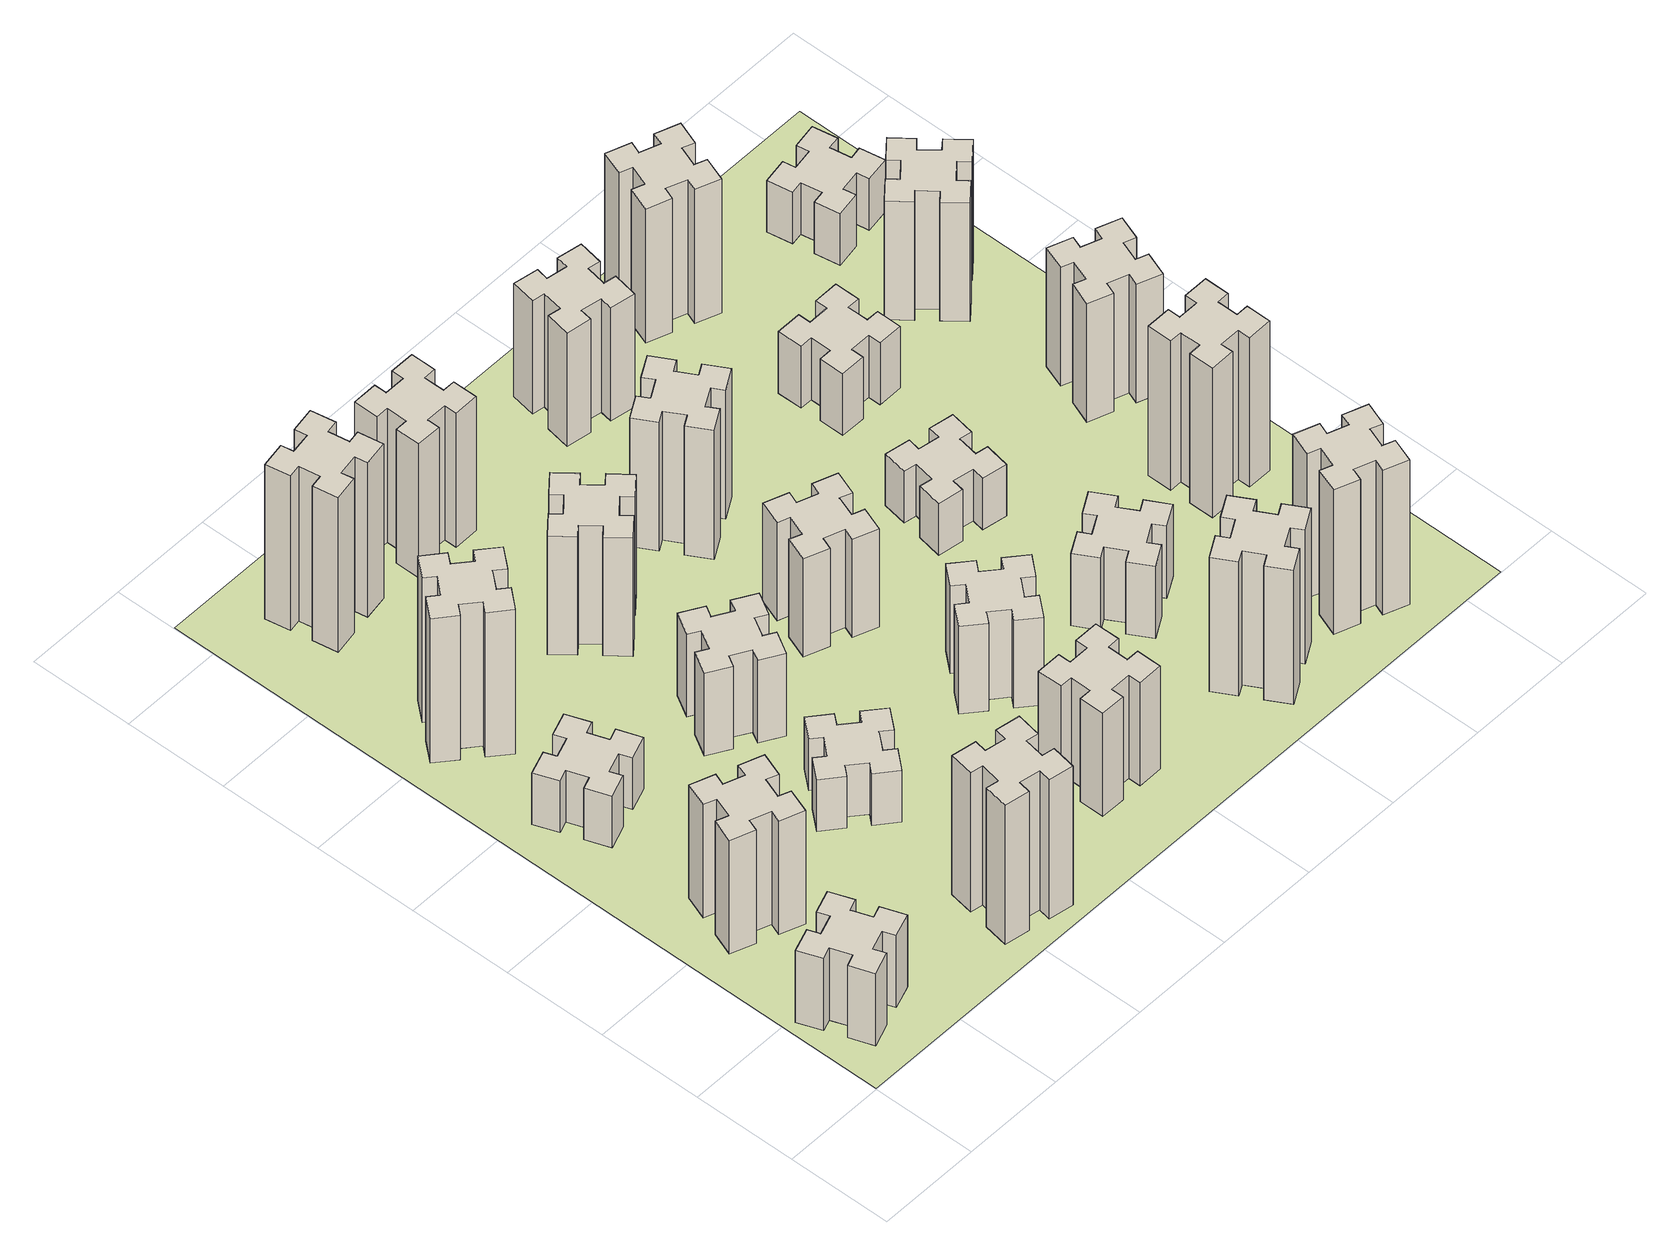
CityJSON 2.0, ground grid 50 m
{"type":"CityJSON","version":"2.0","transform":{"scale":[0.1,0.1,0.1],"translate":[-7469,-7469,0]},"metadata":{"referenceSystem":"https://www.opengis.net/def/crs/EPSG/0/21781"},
"CityObjects":{
"building1":{"type":"Building","attributes":{"class":"1000","function":"1000","usage":"1000","yearOfConstruction":2016,"roofType":"1000","measuredHeight":42,"storeysAboveGround":30,"storeysBelowGround":0},"geometry":[{"type":"Solid","lod":"1","boundaries":[[[[0,1,2,3,4,5,6,7,8,9,10,11,12,13,14,15,16,17,18,19]],[[17,16,20,21]],[[16,15,22,20]],[[15,14,23,22]],[[14,13,24,23]],[[13,12,25,24]],[[12,11,26,25]],[[11,10,27,26]],[[10,9,28,27]],[[9,8,29,28]],[[8,7,30,29]],[[7,6,31,30]],[[6,5,32,31]],[[5,4,33,32]],[[4,3,34,33]],[[3,2,35,34]],[[2,1,36,35]],[[1,0,37,36]],[[0,19,38,37]],[[19,18,39,38]],[[18,17,21,39]],[[24,25,26,27,28,29,30,31,32,33,34,35,36,37,38,39,21,20,22,23]]]]}]},
"building2":{"type":"Building","attributes":{"class":"1000","function":"1000","usage":"1000","yearOfConstruction":2016,"roofType":"1000","measuredHeight":66,"storeysAboveGround":30,"storeysBelowGround":0},"geometry":[{"type":"Solid","lod":"1","boundaries":[[[[40,41,42,43,44,45,46,47,48,49,50,51,52,53,54,55,56,57,58,59]],[[57,56,60,61]],[[56,55,62,60]],[[55,54,63,62]],[[54,53,64,63]],[[53,52,65,64]],[[52,51,66,65]],[[51,50,67,66]],[[50,49,68,67]],[[49,48,69,68]],[[48,47,70,69]],[[47,46,71,70]],[[46,45,72,71]],[[45,44,73,72]],[[44,43,74,73]],[[43,42,75,74]],[[42,41,76,75]],[[41,40,77,76]],[[40,59,78,77]],[[59,58,79,78]],[[58,57,61,79]],[[64,65,66,67,68,69,70,71,72,73,74,75,76,77,78,79,61,60,62,63]]]]}]},
"building3":{"type":"Building","attributes":{"class":"1000","function":"1000","usage":"1000","yearOfConstruction":2016,"roofType":"1000","measuredHeight":30,"storeysAboveGround":30,"storeysBelowGround":0},"geometry":[{"type":"Solid","lod":"1","boundaries":[[[[80,81,82,83,84,85,86,87,88,89,90,91,92,93,94,95,96,97,98,99]],[[97,96,100,101]],[[96,95,102,100]],[[95,94,103,102]],[[94,93,104,103]],[[93,92,105,104]],[[92,91,106,105]],[[91,90,107,106]],[[90,89,108,107]],[[89,88,109,108]],[[88,87,110,109]],[[87,86,111,110]],[[86,85,112,111]],[[85,84,113,112]],[[84,83,114,113]],[[83,82,115,114]],[[82,81,116,115]],[[81,80,117,116]],[[80,99,118,117]],[[99,98,119,118]],[[98,97,101,119]],[[104,105,106,107,108,109,110,111,112,113,114,115,116,117,118,119,101,100,102,103]]]]}]},
"building4":{"type":"Building","attributes":{"class":"1000","function":"1000","usage":"1000","yearOfConstruction":2016,"roofType":"1000","measuredHeight":84,"storeysAboveGround":30,"storeysBelowGround":0},"geometry":[{"type":"Solid","lod":"1","boundaries":[[[[120,121,122,123,124,125,126,127,128,129,130,131,132,133,134,135,136,137,138,139]],[[137,136,140,141]],[[136,135,142,140]],[[135,134,143,142]],[[134,133,144,143]],[[133,132,145,144]],[[132,131,146,145]],[[131,130,147,146]],[[130,129,148,147]],[[129,128,149,148]],[[128,127,150,149]],[[127,126,151,150]],[[126,125,152,151]],[[125,124,153,152]],[[124,123,154,153]],[[123,122,155,154]],[[122,121,156,155]],[[121,120,157,156]],[[120,139,158,157]],[[139,138,159,158]],[[138,137,141,159]],[[144,145,146,147,148,149,150,151,152,153,154,155,156,157,158,159,141,140,142,143]]]]}]},
"building5":{"type":"Building","attributes":{"class":"1000","function":"1000","usage":"1000","yearOfConstruction":2016,"roofType":"1000","measuredHeight":81,"storeysAboveGround":30,"storeysBelowGround":0},"geometry":[{"type":"Solid","lod":"1","boundaries":[[[[160,161,162,163,164,165,166,167,168,169,170,171,172,173,174,175,176,177,178,179]],[[177,176,180,181]],[[176,175,182,180]],[[175,174,183,182]],[[174,173,184,183]],[[173,172,185,184]],[[172,171,186,185]],[[171,170,187,186]],[[170,169,188,187]],[[169,168,189,188]],[[168,167,190,189]],[[167,166,191,190]],[[166,165,192,191]],[[165,164,193,192]],[[164,163,194,193]],[[163,162,195,194]],[[162,161,196,195]],[[161,160,197,196]],[[160,179,198,197]],[[179,178,199,198]],[[178,177,181,199]],[[184,185,186,187,188,189,190,191,192,193,194,195,196,197,198,199,181,180,182,183]]]]}]},
"building6":{"type":"Building","attributes":{"class":"1000","function":"1000","usage":"1000","yearOfConstruction":2016,"roofType":"1000","measuredHeight":30,"storeysAboveGround":30,"storeysBelowGround":0},"geometry":[{"type":"Solid","lod":"1","boundaries":[[[[200,201,202,203,204,205,206,207,208,209,210,211,212,213,214,215,216,217,218,219]],[[217,216,220,221]],[[216,215,222,220]],[[215,214,223,222]],[[214,213,224,223]],[[213,212,225,224]],[[212,211,226,225]],[[211,210,227,226]],[[210,209,228,227]],[[209,208,229,228]],[[208,207,230,229]],[[207,206,231,230]],[[206,205,232,231]],[[205,204,233,232]],[[204,203,234,233]],[[203,202,235,234]],[[202,201,236,235]],[[201,200,237,236]],[[200,219,238,237]],[[219,218,239,238]],[[218,217,221,239]],[[224,225,226,227,228,229,230,231,232,233,234,235,236,237,238,239,221,220,222,223]]]]}]},
"building7":{"type":"Building","attributes":{"class":"1000","function":"1000","usage":"1000","yearOfConstruction":2016,"roofType":"1000","measuredHeight":90,"storeysAboveGround":30,"storeysBelowGround":0},"geometry":[{"type":"Solid","lod":"1","boundaries":[[[[240,241,242,243,244,245,246,247,248,249,250,251,252,253,254,255,256,257,258,259]],[[257,256,260,261]],[[256,255,262,260]],[[255,254,263,262]],[[254,253,264,263]],[[253,252,265,264]],[[252,251,266,265]],[[251,250,267,266]],[[250,249,268,267]],[[249,248,269,268]],[[248,247,270,269]],[[247,246,271,270]],[[246,245,272,271]],[[245,244,273,272]],[[244,243,274,273]],[[243,242,275,274]],[[242,241,276,275]],[[241,240,277,276]],[[240,259,278,277]],[[259,258,279,278]],[[258,257,261,279]],[[264,265,266,267,268,269,270,271,272,273,274,275,276,277,278,279,261,260,262,263]]]]}]},
"building8":{"type":"Building","attributes":{"class":"1000","function":"1000","usage":"1000","yearOfConstruction":2016,"roofType":"1000","measuredHeight":48,"storeysAboveGround":30,"storeysBelowGround":0},"geometry":[{"type":"Solid","lod":"1","boundaries":[[[[280,281,282,283,284,285,286,287,288,289,290,291,292,293,294,295,296,297,298,299]],[[297,296,300,301]],[[296,295,302,300]],[[295,294,303,302]],[[294,293,304,303]],[[293,292,305,304]],[[292,291,306,305]],[[291,290,307,306]],[[290,289,308,307]],[[289,288,309,308]],[[288,287,310,309]],[[287,286,311,310]],[[286,285,312,311]],[[285,284,313,312]],[[284,283,314,313]],[[283,282,315,314]],[[282,281,316,315]],[[281,280,317,316]],[[280,299,318,317]],[[299,298,319,318]],[[298,297,301,319]],[[304,305,306,307,308,309,310,311,312,313,314,315,316,317,318,319,301,300,302,303]]]]}]},
"building9":{"type":"Building","attributes":{"class":"1000","function":"1000","usage":"1000","yearOfConstruction":2016,"roofType":"1000","measuredHeight":69,"storeysAboveGround":30,"storeysBelowGround":0},"geometry":[{"type":"Solid","lod":"1","boundaries":[[[[320,321,322,323,324,325,326,327,328,329,330,331,332,333,334,335,336,337,338,339]],[[337,336,340,341]],[[336,335,342,340]],[[335,334,343,342]],[[334,333,344,343]],[[333,332,345,344]],[[332,331,346,345]],[[331,330,347,346]],[[330,329,348,347]],[[329,328,349,348]],[[328,327,350,349]],[[327,326,351,350]],[[326,325,352,351]],[[325,324,353,352]],[[324,323,354,353]],[[323,322,355,354]],[[322,321,356,355]],[[321,320,357,356]],[[320,339,358,357]],[[339,338,359,358]],[[338,337,341,359]],[[344,345,346,347,348,349,350,351,352,353,354,355,356,357,358,359,341,340,342,343]]]]}]},
"building10":{"type":"Building","attributes":{"class":"1000","function":"1000","usage":"1000","yearOfConstruction":2016,"roofType":"1000","measuredHeight":60,"storeysAboveGround":30,"storeysBelowGround":0},"geometry":[{"type":"Solid","lod":"1","boundaries":[[[[360,361,362,363,364,365,366,367,368,369,370,371,372,373,374,375,376,377,378,379]],[[377,376,380,381]],[[376,375,382,380]],[[375,374,383,382]],[[374,373,384,383]],[[373,372,385,384]],[[372,371,386,385]],[[371,370,387,386]],[[370,369,388,387]],[[369,368,389,388]],[[368,367,390,389]],[[367,366,391,390]],[[366,365,392,391]],[[365,364,393,392]],[[364,363,394,393]],[[363,362,395,394]],[[362,361,396,395]],[[361,360,397,396]],[[360,379,398,397]],[[379,378,399,398]],[[378,377,381,399]],[[384,385,386,387,388,389,390,391,392,393,394,395,396,397,398,399,381,380,382,383]]]]}]},
"building11":{"type":"Building","attributes":{"class":"1000","function":"1000","usage":"1000","yearOfConstruction":2016,"roofType":"1000","measuredHeight":78,"storeysAboveGround":30,"storeysBelowGround":0},"geometry":[{"type":"Solid","lod":"1","boundaries":[[[[400,401,402,403,404,405,406,407,408,409,410,411,412,413,414,415,416,417,418,419]],[[417,416,420,421]],[[416,415,422,420]],[[415,414,423,422]],[[414,413,424,423]],[[413,412,425,424]],[[412,411,426,425]],[[411,410,427,426]],[[410,409,428,427]],[[409,408,429,428]],[[408,407,430,429]],[[407,406,431,430]],[[406,405,432,431]],[[405,404,433,432]],[[404,403,434,433]],[[403,402,435,434]],[[402,401,436,435]],[[401,400,437,436]],[[400,419,438,437]],[[419,418,439,438]],[[418,417,421,439]],[[424,425,426,427,428,429,430,431,432,433,434,435,436,437,438,439,421,420,422,423]]]]}]},
"building12":{"type":"Building","attributes":{"class":"1000","function":"1000","usage":"1000","yearOfConstruction":2016,"roofType":"1000","measuredHeight":51,"storeysAboveGround":30,"storeysBelowGround":0},"geometry":[{"type":"Solid","lod":"1","boundaries":[[[[440,441,442,443,444,445,446,447,448,449,450,451,452,453,454,455,456,457,458,459]],[[457,456,460,461]],[[456,455,462,460]],[[455,454,463,462]],[[454,453,464,463]],[[453,452,465,464]],[[452,451,466,465]],[[451,450,467,466]],[[450,449,468,467]],[[449,448,469,468]],[[448,447,470,469]],[[447,446,471,470]],[[446,445,472,471]],[[445,444,473,472]],[[444,443,474,473]],[[443,442,475,474]],[[442,441,476,475]],[[441,440,477,476]],[[440,459,478,477]],[[459,458,479,478]],[[458,457,461,479]],[[464,465,466,467,468,469,470,471,472,473,474,475,476,477,478,479,461,460,462,463]]]]}]},
"building13":{"type":"Building","attributes":{"class":"1000","function":"1000","usage":"1000","yearOfConstruction":2016,"roofType":"1000","measuredHeight":57,"storeysAboveGround":30,"storeysBelowGround":0},"geometry":[{"type":"Solid","lod":"1","boundaries":[[[[480,481,482,483,484,485,486,487,488,489,490,491,492,493,494,495,496,497,498,499]],[[497,496,500,501]],[[496,495,502,500]],[[495,494,503,502]],[[494,493,504,503]],[[493,492,505,504]],[[492,491,506,505]],[[491,490,507,506]],[[490,489,508,507]],[[489,488,509,508]],[[488,487,510,509]],[[487,486,511,510]],[[486,485,512,511]],[[485,484,513,512]],[[484,483,514,513]],[[483,482,515,514]],[[482,481,516,515]],[[481,480,517,516]],[[480,499,518,517]],[[499,498,519,518]],[[498,497,501,519]],[[504,505,506,507,508,509,510,511,512,513,514,515,516,517,518,519,501,500,502,503]]]]}]},
"building14":{"type":"Building","attributes":{"class":"1000","function":"1000","usage":"1000","yearOfConstruction":2016,"roofType":"1000","measuredHeight":75,"storeysAboveGround":30,"storeysBelowGround":0},"geometry":[{"type":"Solid","lod":"1","boundaries":[[[[520,521,522,523,524,525,526,527,528,529,530,531,532,533,534,535,536,537,538,539]],[[537,536,540,541]],[[536,535,542,540]],[[535,534,543,542]],[[534,533,544,543]],[[533,532,545,544]],[[532,531,546,545]],[[531,530,547,546]],[[530,529,548,547]],[[529,528,549,548]],[[528,527,550,549]],[[527,526,551,550]],[[526,525,552,551]],[[525,524,553,552]],[[524,523,554,553]],[[523,522,555,554]],[[522,521,556,555]],[[521,520,557,556]],[[520,539,558,557]],[[539,538,559,558]],[[538,537,541,559]],[[544,545,546,547,548,549,550,551,552,553,554,555,556,557,558,559,541,540,542,543]]]]}]},
"building15":{"type":"Building","attributes":{"class":"1000","function":"1000","usage":"1000","yearOfConstruction":2016,"roofType":"1000","measuredHeight":78,"storeysAboveGround":30,"storeysBelowGround":0},"geometry":[{"type":"Solid","lod":"1","boundaries":[[[[560,561,562,563,564,565,566,567,568,569,570,571,572,573,574,575,576,577,578,579]],[[577,576,580,581]],[[576,575,582,580]],[[575,574,583,582]],[[574,573,584,583]],[[573,572,585,584]],[[572,571,586,585]],[[571,570,587,586]],[[570,569,588,587]],[[569,568,589,588]],[[568,567,590,589]],[[567,566,591,590]],[[566,565,592,591]],[[565,564,593,592]],[[564,563,594,593]],[[563,562,595,594]],[[562,561,596,595]],[[561,560,597,596]],[[560,579,598,597]],[[579,578,599,598]],[[578,577,581,599]],[[584,585,586,587,588,589,590,591,592,593,594,595,596,597,598,599,581,580,582,583]]]]}]},
"building16":{"type":"Building","attributes":{"class":"1000","function":"1000","usage":"1000","yearOfConstruction":2016,"roofType":"1000","measuredHeight":42,"storeysAboveGround":30,"storeysBelowGround":0},"geometry":[{"type":"Solid","lod":"1","boundaries":[[[[600,601,602,603,604,605,606,607,608,609,610,611,612,613,614,615,616,617,618,619]],[[617,616,620,621]],[[616,615,622,620]],[[615,614,623,622]],[[614,613,624,623]],[[613,612,625,624]],[[612,611,626,625]],[[611,610,627,626]],[[610,609,628,627]],[[609,608,629,628]],[[608,607,630,629]],[[607,606,631,630]],[[606,605,632,631]],[[605,604,633,632]],[[604,603,634,633]],[[603,602,635,634]],[[602,601,636,635]],[[601,600,637,636]],[[600,619,638,637]],[[619,618,639,638]],[[618,617,621,639]],[[624,625,626,627,628,629,630,631,632,633,634,635,636,637,638,639,621,620,622,623]]]]}]},
"building17":{"type":"Building","attributes":{"class":"1000","function":"1000","usage":"1000","yearOfConstruction":2016,"roofType":"1000","measuredHeight":66,"storeysAboveGround":30,"storeysBelowGround":0},"geometry":[{"type":"Solid","lod":"1","boundaries":[[[[640,641,642,643,644,645,646,647,648,649,650,651,652,653,654,655,656,657,658,659]],[[657,656,660,661]],[[656,655,662,660]],[[655,654,663,662]],[[654,653,664,663]],[[653,652,665,664]],[[652,651,666,665]],[[651,650,667,666]],[[650,649,668,667]],[[649,648,669,668]],[[648,647,670,669]],[[647,646,671,670]],[[646,645,672,671]],[[645,644,673,672]],[[644,643,674,673]],[[643,642,675,674]],[[642,641,676,675]],[[641,640,677,676]],[[640,659,678,677]],[[659,658,679,678]],[[658,657,661,679]],[[664,665,666,667,668,669,670,671,672,673,674,675,676,677,678,679,661,660,662,663]]]]}]},
"building18":{"type":"Building","attributes":{"class":"1000","function":"1000","usage":"1000","yearOfConstruction":2016,"roofType":"1000","measuredHeight":30,"storeysAboveGround":30,"storeysBelowGround":0},"geometry":[{"type":"Solid","lod":"1","boundaries":[[[[680,681,682,683,684,685,686,687,688,689,690,691,692,693,694,695,696,697,698,699]],[[697,696,700,701]],[[696,695,702,700]],[[695,694,703,702]],[[694,693,704,703]],[[693,692,705,704]],[[692,691,706,705]],[[691,690,707,706]],[[690,689,708,707]],[[689,688,709,708]],[[688,687,710,709]],[[687,686,711,710]],[[686,685,712,711]],[[685,684,713,712]],[[684,683,714,713]],[[683,682,715,714]],[[682,681,716,715]],[[681,680,717,716]],[[680,699,718,717]],[[699,698,719,718]],[[698,697,701,719]],[[704,705,706,707,708,709,710,711,712,713,714,715,716,717,718,719,701,700,702,703]]]]}]},
"building19":{"type":"Building","attributes":{"class":"1000","function":"1000","usage":"1000","yearOfConstruction":2016,"roofType":"1000","measuredHeight":84,"storeysAboveGround":30,"storeysBelowGround":0},"geometry":[{"type":"Solid","lod":"1","boundaries":[[[[720,721,722,723,724,725,726,727,728,729,730,731,732,733,734,735,736,737,738,739]],[[737,736,740,741]],[[736,735,742,740]],[[735,734,743,742]],[[734,733,744,743]],[[733,732,745,744]],[[732,731,746,745]],[[731,730,747,746]],[[730,729,748,747]],[[729,728,749,748]],[[728,727,750,749]],[[727,726,751,750]],[[726,725,752,751]],[[725,724,753,752]],[[724,723,754,753]],[[723,722,755,754]],[[722,721,756,755]],[[721,720,757,756]],[[720,739,758,757]],[[739,738,759,758]],[[738,737,741,759]],[[744,745,746,747,748,749,750,751,752,753,754,755,756,757,758,759,741,740,742,743]]]]}]},
"building20":{"type":"Building","attributes":{"class":"1000","function":"1000","usage":"1000","yearOfConstruction":2016,"roofType":"1000","measuredHeight":36,"storeysAboveGround":30,"storeysBelowGround":0},"geometry":[{"type":"Solid","lod":"1","boundaries":[[[[760,761,762,763,764,765,766,767,768,769,770,771,772,773,774,775,776,777,778,779]],[[777,776,780,781]],[[776,775,782,780]],[[775,774,783,782]],[[774,773,784,783]],[[773,772,785,784]],[[772,771,786,785]],[[771,770,787,786]],[[770,769,788,787]],[[769,768,789,788]],[[768,767,790,789]],[[767,766,791,790]],[[766,765,792,791]],[[765,764,793,792]],[[764,763,794,793]],[[763,762,795,794]],[[762,761,796,795]],[[761,760,797,796]],[[760,779,798,797]],[[779,778,799,798]],[[778,777,781,799]],[[784,785,786,787,788,789,790,791,792,793,794,795,796,797,798,799,781,780,782,783]]]]}]},
"building21":{"type":"Building","attributes":{"class":"1000","function":"1000","usage":"1000","yearOfConstruction":2016,"roofType":"1000","measuredHeight":78,"storeysAboveGround":30,"storeysBelowGround":0},"geometry":[{"type":"Solid","lod":"1","boundaries":[[[[800,801,802,803,804,805,806,807,808,809,810,811,812,813,814,815,816,817,818,819]],[[817,816,820,821]],[[816,815,822,820]],[[815,814,823,822]],[[814,813,824,823]],[[813,812,825,824]],[[812,811,826,825]],[[811,810,827,826]],[[810,809,828,827]],[[809,808,829,828]],[[808,807,830,829]],[[807,806,831,830]],[[806,805,832,831]],[[805,804,833,832]],[[804,803,834,833]],[[803,802,835,834]],[[802,801,836,835]],[[801,800,837,836]],[[800,819,838,837]],[[819,818,839,838]],[[818,817,821,839]],[[824,825,826,827,828,829,830,831,832,833,834,835,836,837,838,839,821,820,822,823]]]]}]},
"building22":{"type":"Building","attributes":{"class":"1000","function":"1000","usage":"1000","yearOfConstruction":2016,"roofType":"1000","measuredHeight":87,"storeysAboveGround":30,"storeysBelowGround":0},"geometry":[{"type":"Solid","lod":"1","boundaries":[[[[840,841,842,843,844,845,846,847,848,849,850,851,852,853,854,855,856,857,858,859]],[[857,856,860,861]],[[856,855,862,860]],[[855,854,863,862]],[[854,853,864,863]],[[853,852,865,864]],[[852,851,866,865]],[[851,850,867,866]],[[850,849,868,867]],[[849,848,869,868]],[[848,847,870,869]],[[847,846,871,870]],[[846,845,872,871]],[[845,844,873,872]],[[844,843,874,873]],[[843,842,875,874]],[[842,841,876,875]],[[841,840,877,876]],[[840,859,878,877]],[[859,858,879,878]],[[858,857,861,879]],[[864,865,866,867,868,869,870,871,872,873,874,875,876,877,878,879,861,860,862,863]]]]}]},
"building23":{"type":"Building","attributes":{"class":"1000","function":"1000","usage":"1000","yearOfConstruction":2016,"roofType":"1000","measuredHeight":69,"storeysAboveGround":30,"storeysBelowGround":0},"geometry":[{"type":"Solid","lod":"1","boundaries":[[[[880,881,882,883,884,885,886,887,888,889,890,891,892,893,894,895,896,897,898,899]],[[897,896,900,901]],[[896,895,902,900]],[[895,894,903,902]],[[894,893,904,903]],[[893,892,905,904]],[[892,891,906,905]],[[891,890,907,906]],[[890,889,908,907]],[[889,888,909,908]],[[888,887,910,909]],[[887,886,911,910]],[[886,885,912,911]],[[885,884,913,912]],[[884,883,914,913]],[[883,882,915,914]],[[882,881,916,915]],[[881,880,917,916]],[[880,899,918,917]],[[899,898,919,918]],[[898,897,901,919]],[[904,905,906,907,908,909,910,911,912,913,914,915,916,917,918,919,901,900,902,903]]]]}]},
"building24":{"type":"Building","attributes":{"class":"1000","function":"1000","usage":"1000","yearOfConstruction":2016,"roofType":"1000","measuredHeight":69,"storeysAboveGround":30,"storeysBelowGround":0},"geometry":[{"type":"Solid","lod":"1","boundaries":[[[[920,921,922,923,924,925,926,927,928,929,930,931,932,933,934,935,936,937,938,939]],[[937,936,940,941]],[[936,935,942,940]],[[935,934,943,942]],[[934,933,944,943]],[[933,932,945,944]],[[932,931,946,945]],[[931,930,947,946]],[[930,929,948,947]],[[929,928,949,948]],[[928,927,950,949]],[[927,926,951,950]],[[926,925,952,951]],[[925,924,953,952]],[[924,923,954,953]],[[923,922,955,954]],[[922,921,956,955]],[[921,920,957,956]],[[920,939,958,957]],[[939,938,959,958]],[[938,937,941,959]],[[944,945,946,947,948,949,950,951,952,953,954,955,956,957,958,959,941,940,942,943]]]]}]},
"building25":{"type":"Building","attributes":{"class":"1000","function":"1000","usage":"1000","yearOfConstruction":2016,"roofType":"1000","measuredHeight":30,"storeysAboveGround":30,"storeysBelowGround":0},"geometry":[{"type":"Solid","lod":"1","boundaries":[[[[960,961,962,963,964,965,966,967,968,969,970,971,972,973,974,975,976,977,978,979]],[[977,976,980,981]],[[976,975,982,980]],[[975,974,983,982]],[[974,973,984,983]],[[973,972,985,984]],[[972,971,986,985]],[[971,970,987,986]],[[970,969,988,987]],[[969,968,989,988]],[[968,967,990,989]],[[967,966,991,990]],[[966,965,992,991]],[[965,964,993,992]],[[964,963,994,993]],[[963,962,995,994]],[[962,961,996,995]],[[961,960,997,996]],[[960,979,998,997]],[[979,978,999,998]],[[978,977,981,999]],[[984,985,986,987,988,989,990,991,992,993,994,995,996,997,998,999,981,980,982,983]]]]}]},
"landuse1":{"type":"LandUse","attributes":{"name":"plot1","function":"1010"},"geometry":[{"type":"MultiSurface","lod":"1","boundaries":[[[1000,1001,1002,1003]]]}]}
},
"vertices":[
[155,385,0],[189,291,0],[133,270,0],[174,157,0],[287,199,0],[266,255,0],[360,289,0],[380,233,0],[493,274,0],[452,387,0],[396,366,0],[362,460,0],[418,480,0],[377,593,0],[264,552,0],[285,496,0],[191,462,0],[170,518,0],[57,477,0],[99,364,0],[191,462,420],[170,518,420],[285,496,420],[264,552,420],[377,593,420],[418,480,420],[362,460,420],[396,366,420],[452,387,420],[493,274,420],[380,233,420],[360,289,420],[266,255,420],[287,199,420],[174,157,420],[133,270,420],[189,291,420],[155,385,420],[99,364,420],[57,477,420],
[289,1100,0],[255,1006,0],[199,1027,0],[157,914,0],[270,873,0],[291,929,0],[385,895,0],[364,839,0],[477,797,0],[518,910,0],[462,931,0],[496,1025,0],[552,1004,0],[593,1117,0],[480,1158,0],[460,1102,0],[366,1136,0],[387,1192,0],[274,1233,0],[233,1120,0],[366,1136,660],[387,1192,660],[460,1102,660],[480,1158,660],[593,1117,660],[552,1004,660],[496,1025,660],[462,931,660],[518,910,660],[477,797,660],[364,839,660],[385,895,660],[291,929,660],[270,873,660],[157,914,660],[199,1027,660],[255,1006,660],[289,1100,660],[233,1120,660],[274,1233,660],
[366,1735,0],[460,1769,0],[480,1713,0],[593,1754,0],[552,1867,0],[496,1846,0],[462,1940,0],[518,1960,0],[477,2073,0],[364,2032,0],[385,1976,0],[291,1942,0],[270,1998,0],[157,1957,0],[199,1844,0],[255,1865,0],[289,1771,0],[233,1750,0],[274,1637,0],[387,1679,0],[289,1771,300],[233,1750,300],[255,1865,300],[199,1844,300],[157,1957,300],[270,1998,300],[291,1942,300],[385,1976,300],[364,2032,300],[477,2073,300],[518,1960,300],[462,1940,300],[496,1846,300],[552,1867,300],[593,1754,300],[480,1713,300],[460,1769,300],[366,1735,300],[387,1679,300],[274,1637,300],
[266,2443,0],[343,2379,0],[304,2333,0],[396,2256,0],[473,2348,0],[427,2386,0],[492,2463,0],[538,2424,0],[615,2516,0],[523,2593,0],[484,2547,0],[408,2612,0],[446,2658,0],[354,2735,0],[277,2643,0],[323,2604,0],[259,2528,0],[213,2566,0],[136,2474,0],[228,2397,0],[259,2528,840],[213,2566,840],[323,2604,840],[277,2643,840],[354,2735,840],[446,2658,840],[408,2612,840],[484,2547,840],[523,2593,840],[615,2516,840],[538,2424,840],[492,2463,840],[427,2386,840],[473,2348,840],[396,2256,840],[304,2333,840],[343,2379,840],[266,2443,840],[228,2397,840],[136,2474,840],
[1184,375,0],[1085,392,0],[1096,451,0],[977,472,0],[957,354,0],[1016,344,0],[998,245,0],[939,256,0],[918,137,0],[1037,117,0],[1047,176,0],[1145,158,0],[1135,99,0],[1253,78,0],[1274,197,0],[1215,207,0],[1232,305,0],[1291,295,0],[1312,413,0],[1194,434,0],[1232,305,810],[1291,295,810],[1215,207,810],[1274,197,810],[1253,78,810],[1135,99,810],[1145,158,810],[1047,176,810],[1037,117,810],[918,137,810],[939,256,810],[998,245,810],[1016,344,810],[957,354,810],[977,472,810],[1096,451,810],[1085,392,810],[1184,375,810],[1194,434,810],[1312,413,810],
[1167,1006,0],[1232,1083,0],[1278,1044,0],[1355,1136,0],[1263,1213,0],[1224,1167,0],[1148,1232,0],[1186,1278,0],[1094,1355,0],[1017,1263,0],[1063,1224,0],[999,1148,0],[953,1186,0],[876,1094,0],[968,1017,0],[1006,1063,0],[1083,999,0],[1044,953,0],[1136,876,0],[1213,968,0],[1083,999,300],[1044,953,300],[1006,1063,300],[968,1017,300],[876,1094,300],[953,1186,300],[999,1148,300],[1063,1224,300],[1017,1263,300],[1094,1355,300],[1186,1278,300],[1148,1232,300],[1224,1167,300],[1263,1213,300],[1355,1136,300],[1278,1044,300],[1232,1083,300],[1167,1006,300],[1213,968,300],[1136,876,300],
[445,3218,0],[544,3236,0],[554,3177,0],[672,3197,0],[651,3316,0],[592,3305,0],[575,3404,0],[634,3414,0],[613,3532,0],[495,3511,0],[505,3452,0],[407,3435,0],[397,3494,0],[278,3473,0],[299,3355,0],[358,3365,0],[376,3267,0],[317,3257,0],[337,3138,0],[456,3159,0],[376,3267,900],[317,3257,900],[358,3365,900],[299,3355,900],[278,3473,900],[397,3494,900],[407,3435,900],[505,3452,900],[495,3511,900],[613,3532,900],[634,3414,900],[575,3404,900],[592,3305,900],[651,3316,900],[672,3197,900],[554,3177,900],[544,3236,900],[445,3218,900],[456,3159,900],[337,3138,900],
[1045,1854,0],[995,1767,0],[943,1797,0],[883,1693,0],[987,1633,0],[1017,1685,0],[1104,1635,0],[1074,1583,0],[1178,1523,0],[1238,1627,0],[1186,1657,0],[1236,1744,0],[1288,1714,0],[1348,1818,0],[1244,1878,0],[1214,1826,0],[1127,1876,0],[1157,1928,0],[1053,1988,0],[993,1884,0],[1127,1876,480],[1157,1928,480],[1214,1826,480],[1244,1878,480],[1348,1818,480],[1288,1714,480],[1236,1744,480],[1186,1657,480],[1238,1627,480],[1178,1523,480],[1074,1583,480],[1104,1635,480],[1017,1685,480],[987,1633,480],[883,1693,480],[943,1797,480],[995,1767,480],[1045,1854,480],[993,1884,480],[1053,1988,480],
[1083,2612,0],[1006,2547,0],[968,2593,0],[876,2516,0],[953,2424,0],[999,2463,0],[1063,2386,0],[1017,2348,0],[1094,2256,0],[1186,2333,0],[1148,2379,0],[1224,2443,0],[1263,2397,0],[1355,2474,0],[1278,2566,0],[1232,2528,0],[1167,2604,0],[1213,2643,0],[1136,2735,0],[1044,2658,0],[1167,2604,690],[1213,2643,690],[1232,2528,690],[1278,2566,690],[1355,2474,690],[1263,2397,690],[1224,2443,690],[1148,2379,690],[1186,2333,690],[1094,2256,690],[1017,2348,690],[1063,2386,690],[999,2463,690],[953,2424,690],[876,2516,690],[968,2593,690],[1006,2547,690],[1083,2612,690],[1044,2658,690],[1136,2735,690],
[1745,525,0],[1745,425,0],[1685,425,0],[1685,305,0],[1805,305,0],[1805,365,0],[1905,365,0],[1905,305,0],[2025,305,0],[2025,425,0],[1965,425,0],[1965,525,0],[2025,525,0],[2025,645,0],[1905,645,0],[1905,585,0],[1805,585,0],[1805,645,0],[1685,645,0],[1685,525,0],[1805,585,600],[1805,645,600],[1905,585,600],[1905,645,600],[2025,645,600],[2025,525,600],[1965,525,600],[1965,425,600],[2025,425,600],[2025,305,600],[1905,305,600],[1905,365,600],[1805,365,600],[1805,305,600],[1685,305,600],[1685,425,600],[1745,425,600],[1745,525,600],[1685,525,600],[1685,645,600],
[1065,3445,0],[965,3445,0],[965,3505,0],[845,3505,0],[845,3385,0],[905,3385,0],[905,3285,0],[845,3285,0],[845,3165,0],[965,3165,0],[965,3225,0],[1065,3225,0],[1065,3165,0],[1185,3165,0],[1185,3285,0],[1125,3285,0],[1125,3385,0],[1185,3385,0],[1185,3505,0],[1065,3505,0],[1125,3385,780],[1185,3385,780],[1125,3285,780],[1185,3285,780],[1185,3165,780],[1065,3165,780],[1065,3225,780],[965,3225,780],[965,3165,780],[845,3165,780],[845,3285,780],[905,3285,780],[905,3385,780],[845,3385,780],[845,3505,780],[965,3505,780],[965,3445,780],[1065,3445,780],[1065,3505,780],[1185,3505,780],
[1903,1224,0],[1839,1148,0],[1793,1186,0],[1716,1094,0],[1808,1017,0],[1846,1063,0],[1923,999,0],[1884,953,0],[1976,876,0],[2053,968,0],[2007,1006,0],[2072,1083,0],[2118,1044,0],[2195,1136,0],[2103,1213,0],[2064,1167,0],[1988,1232,0],[2026,1278,0],[1934,1355,0],[1857,1263,0],[1988,1232,510],[2026,1278,510],[2064,1167,510],[2103,1213,510],[2195,1136,510],[2118,1044,510],[2072,1083,510],[2007,1006,510],[2053,968,510],[1976,876,510],[1884,953,510],[1923,999,510],[1846,1063,510],[1808,1017,510],[1716,1094,510],[1793,1186,510],[1839,1148,510],[1903,1224,510],[1857,1263,510],[1934,1355,510],
[1842,1771,0],[1876,1865,0],[1932,1844,0],[1973,1957,0],[1860,1998,0],[1840,1942,0],[1746,1976,0],[1767,2032,0],[1654,2073,0],[1613,1960,0],[1669,1940,0],[1635,1846,0],[1579,1867,0],[1537,1754,0],[1650,1713,0],[1671,1769,0],[1765,1735,0],[1744,1679,0],[1857,1637,0],[1898,1750,0],[1765,1735,570],[1744,1679,570],[1671,1769,570],[1650,1713,570],[1537,1754,570],[1579,1867,570],[1635,1846,570],[1669,1940,570],[1613,1960,570],[1654,2073,570],[1767,2032,570],[1746,1976,570],[1840,1942,570],[1860,1998,570],[1973,1957,570],[1932,1844,570],[1876,1865,570],[1842,1771,570],[1898,1750,570],[1857,1637,570],
[1744,2716,0],[1657,2666,0],[1627,2718,0],[1523,2658,0],[1583,2554,0],[1635,2584,0],[1685,2497,0],[1633,2467,0],[1693,2363,0],[1797,2423,0],[1767,2475,0],[1854,2525,0],[1884,2473,0],[1988,2533,0],[1928,2637,0],[1876,2607,0],[1826,2694,0],[1878,2724,0],[1818,2828,0],[1714,2768,0],[1826,2694,750],[1878,2724,750],[1876,2607,750],[1928,2637,750],[1988,2533,750],[1884,2473,750],[1854,2525,750],[1767,2475,750],[1797,2423,750],[1693,2363,750],[1633,2467,750],[1685,2497,750],[1635,2584,750],[1583,2554,750],[1523,2658,750],[1627,2718,750],[1657,2666,750],[1744,2716,750],[1714,2768,750],[1818,2828,750],
[2707,255,0],[2794,305,0],[2824,253,0],[2928,313,0],[2868,417,0],[2816,387,0],[2766,474,0],[2818,504,0],[2758,608,0],[2654,548,0],[2684,496,0],[2597,446,0],[2567,498,0],[2463,438,0],[2523,334,0],[2575,364,0],[2625,277,0],[2573,247,0],[2633,143,0],[2737,203,0],[2625,277,780],[2573,247,780],[2575,364,780],[2523,334,780],[2463,438,780],[2567,498,780],[2597,446,780],[2684,496,780],[2654,548,780],[2758,608,780],[2818,504,780],[2766,474,780],[2816,387,780],[2868,417,780],[2928,313,780],[2824,253,780],[2794,305,780],[2707,255,780],[2737,203,780],[2633,143,780],
[2607,895,0],[2694,945,0],[2724,893,0],[2828,953,0],[2768,1057,0],[2716,1027,0],[2666,1114,0],[2718,1144,0],[2658,1248,0],[2554,1188,0],[2584,1136,0],[2497,1086,0],[2467,1138,0],[2363,1078,0],[2423,974,0],[2475,1004,0],[2525,917,0],[2473,887,0],[2533,783,0],[2637,843,0],[2525,917,420],[2473,887,420],[2475,1004,420],[2423,974,420],[2363,1078,420],[2467,1138,420],[2497,1086,420],[2584,1136,420],[2554,1188,420],[2658,1248,420],[2718,1144,420],[2666,1114,420],[2716,1027,420],[2768,1057,420],[2828,953,420],[2724,893,420],[2694,945,420],[2607,895,420],[2637,843,420],[2533,783,420],
[2024,3435,0],[1925,3452,0],[1936,3511,0],[1817,3532,0],[1797,3414,0],[1856,3404,0],[1838,3305,0],[1779,3316,0],[1758,3197,0],[1877,3177,0],[1887,3236,0],[1985,3218,0],[1975,3159,0],[2093,3138,0],[2114,3257,0],[2055,3267,0],[2072,3365,0],[2131,3355,0],[2152,3473,0],[2034,3494,0],[2072,3365,660],[2131,3355,660],[2055,3267,660],[2114,3257,660],[2093,3138,660],[1975,3159,660],[1985,3218,660],[1887,3236,660],[1877,3177,660],[1758,3197,660],[1779,3316,660],[1838,3305,660],[1856,3404,660],[1797,3414,660],[1817,3532,660],[1936,3511,660],[1925,3452,660],[2024,3435,660],[2034,3494,660],[2152,3473,660],
[2427,1756,0],[2525,1738,0],[2515,1679,0],[2633,1658,0],[2654,1777,0],[2595,1787,0],[2612,1885,0],[2671,1875,0],[2692,1993,0],[2574,2014,0],[2564,1955,0],[2465,1972,0],[2476,2031,0],[2357,2052,0],[2337,1934,0],[2396,1924,0],[2378,1825,0],[2319,1836,0],[2298,1717,0],[2417,1697,0],[2378,1825,300],[2319,1836,300],[2396,1924,300],[2337,1934,300],[2357,2052,300],[2476,2031,300],[2465,1972,300],[2564,1955,300],[2574,2014,300],[2692,1993,300],[2671,1875,300],[2612,1885,300],[2595,1787,300],[2654,1777,300],[2633,1658,300],[2515,1679,300],[2525,1738,300],[2427,1756,300],[2417,1697,300],[2298,1717,300],
[3149,460,0],[3115,366,0],[3059,387,0],[3017,274,0],[3130,233,0],[3151,289,0],[3245,255,0],[3224,199,0],[3337,157,0],[3378,270,0],[3322,291,0],[3356,385,0],[3412,364,0],[3453,477,0],[3340,518,0],[3320,462,0],[3226,496,0],[3247,552,0],[3134,593,0],[3093,480,0],[3226,496,840],[3247,552,840],[3320,462,840],[3340,518,840],[3453,477,840],[3412,364,840],[3356,385,840],[3322,291,840],[3378,270,840],[3337,157,840],[3224,199,840],[3245,255,840],[3151,289,840],[3130,233,840],[3017,274,840],[3059,387,840],[3115,366,840],[3149,460,840],[3093,480,840],[3134,593,840],
[2805,2545,0],[2805,2645,0],[2865,2645,0],[2865,2765,0],[2745,2765,0],[2745,2705,0],[2645,2705,0],[2645,2765,0],[2525,2765,0],[2525,2645,0],[2585,2645,0],[2585,2545,0],[2525,2545,0],[2525,2425,0],[2645,2425,0],[2645,2485,0],[2745,2485,0],[2745,2425,0],[2865,2425,0],[2865,2545,0],[2745,2485,360],[2745,2425,360],[2645,2485,360],[2645,2425,360],[2525,2425,360],[2525,2545,360],[2585,2545,360],[2585,2645,360],[2525,2645,360],[2525,2765,360],[2645,2765,360],[2645,2705,360],[2745,2705,360],[2745,2765,360],[2865,2765,360],[2865,2645,360],[2805,2645,360],[2805,2545,360],[2865,2545,360],[2865,2425,360],
[2511,3349,0],[2605,3315,0],[2584,3259,0],[2697,3217,0],[2738,3330,0],[2682,3351,0],[2716,3445,0],[2772,3424,0],[2813,3537,0],[2700,3578,0],[2680,3522,0],[2586,3556,0],[2607,3612,0],[2494,3653,0],[2453,3540,0],[2509,3520,0],[2475,3426,0],[2419,3447,0],[2377,3334,0],[2490,3293,0],[2475,3426,780],[2419,3447,780],[2509,3520,780],[2453,3540,780],[2494,3653,780],[2607,3612,780],[2586,3556,780],[2680,3522,780],[2700,3578,780],[2813,3537,780],[2772,3424,780],[2716,3445,780],[2682,3351,780],[2738,3330,780],[2697,3217,780],[2584,3259,780],[2605,3315,780],[2511,3349,780],[2490,3293,780],[2377,3334,780],
[3445,1165,0],[3445,1265,0],[3505,1265,0],[3505,1385,0],[3385,1385,0],[3385,1325,0],[3285,1325,0],[3285,1385,0],[3165,1385,0],[3165,1265,0],[3225,1265,0],[3225,1165,0],[3165,1165,0],[3165,1045,0],[3285,1045,0],[3285,1105,0],[3385,1105,0],[3385,1045,0],[3505,1045,0],[3505,1165,0],[3385,1105,870],[3385,1045,870],[3285,1105,870],[3285,1045,870],[3165,1045,870],[3165,1165,870],[3225,1165,870],[3225,1265,870],[3165,1265,870],[3165,1385,870],[3285,1385,870],[3285,1325,870],[3385,1325,870],[3385,1385,870],[3505,1385,870],[3505,1265,870],[3445,1265,870],[3445,1165,870],[3505,1165,870],[3505,1045,870],
[3351,1769,0],[3445,1735,0],[3424,1679,0],[3537,1637,0],[3578,1750,0],[3522,1771,0],[3556,1865,0],[3612,1844,0],[3653,1957,0],[3540,1998,0],[3520,1942,0],[3426,1976,0],[3447,2032,0],[3334,2073,0],[3293,1960,0],[3349,1940,0],[3315,1846,0],[3259,1867,0],[3217,1754,0],[3330,1713,0],[3315,1846,690],[3259,1867,690],[3349,1940,690],[3293,1960,690],[3334,2073,690],[3447,2032,690],[3426,1976,690],[3520,1942,690],[3540,1998,690],[3653,1957,690],[3612,1844,690],[3556,1865,690],[3522,1771,690],[3578,1750,690],[3537,1637,690],[3424,1679,690],[3445,1735,690],[3351,1769,690],[3330,1713,690],[3217,1754,690],
[3452,2728,0],[3387,2804,0],[3433,2843,0],[3356,2935,0],[3264,2858,0],[3303,2812,0],[3226,2747,0],[3188,2793,0],[3096,2716,0],[3173,2624,0],[3219,2663,0],[3283,2586,0],[3237,2548,0],[3314,2456,0],[3406,2533,0],[3368,2579,0],[3444,2643,0],[3483,2597,0],[3575,2674,0],[3498,2766,0],[3444,2643,690],[3483,2597,690],[3368,2579,690],[3406,2533,690],[3314,2456,690],[3237,2548,690],[3283,2586,690],[3219,2663,690],[3173,2624,690],[3096,2716,690],[3188,2793,690],[3226,2747,690],[3303,2812,690],[3264,2858,690],[3356,2935,690],[3433,2843,690],[3387,2804,690],[3452,2728,690],[3498,2766,690],[3575,2674,690],
[3452,3205,0],[3435,3304,0],[3494,3314,0],[3473,3432,0],[3355,3411,0],[3365,3352,0],[3267,3335,0],[3257,3394,0],[3138,3373,0],[3159,3255,0],[3218,3265,0],[3236,3167,0],[3177,3157,0],[3197,3038,0],[3316,3059,0],[3305,3118,0],[3404,3136,0],[3414,3077,0],[3532,3097,0],[3511,3216,0],[3404,3136,300],[3414,3077,300],[3305,3118,300],[3316,3059,300],[3197,3038,300],[3177,3157,300],[3236,3167,300],[3218,3265,300],[3159,3255,300],[3138,3373,300],[3257,3394,300],[3267,3335,300],[3365,3352,300],[3355,3411,300],[3473,3432,300],[3494,3314,300],[3435,3304,300],[3452,3205,300],[3511,3216,300],[3532,3097,300],
[5,3705,0],[3705,3705,0],[3705,5,0],[5,5,0]
]}
